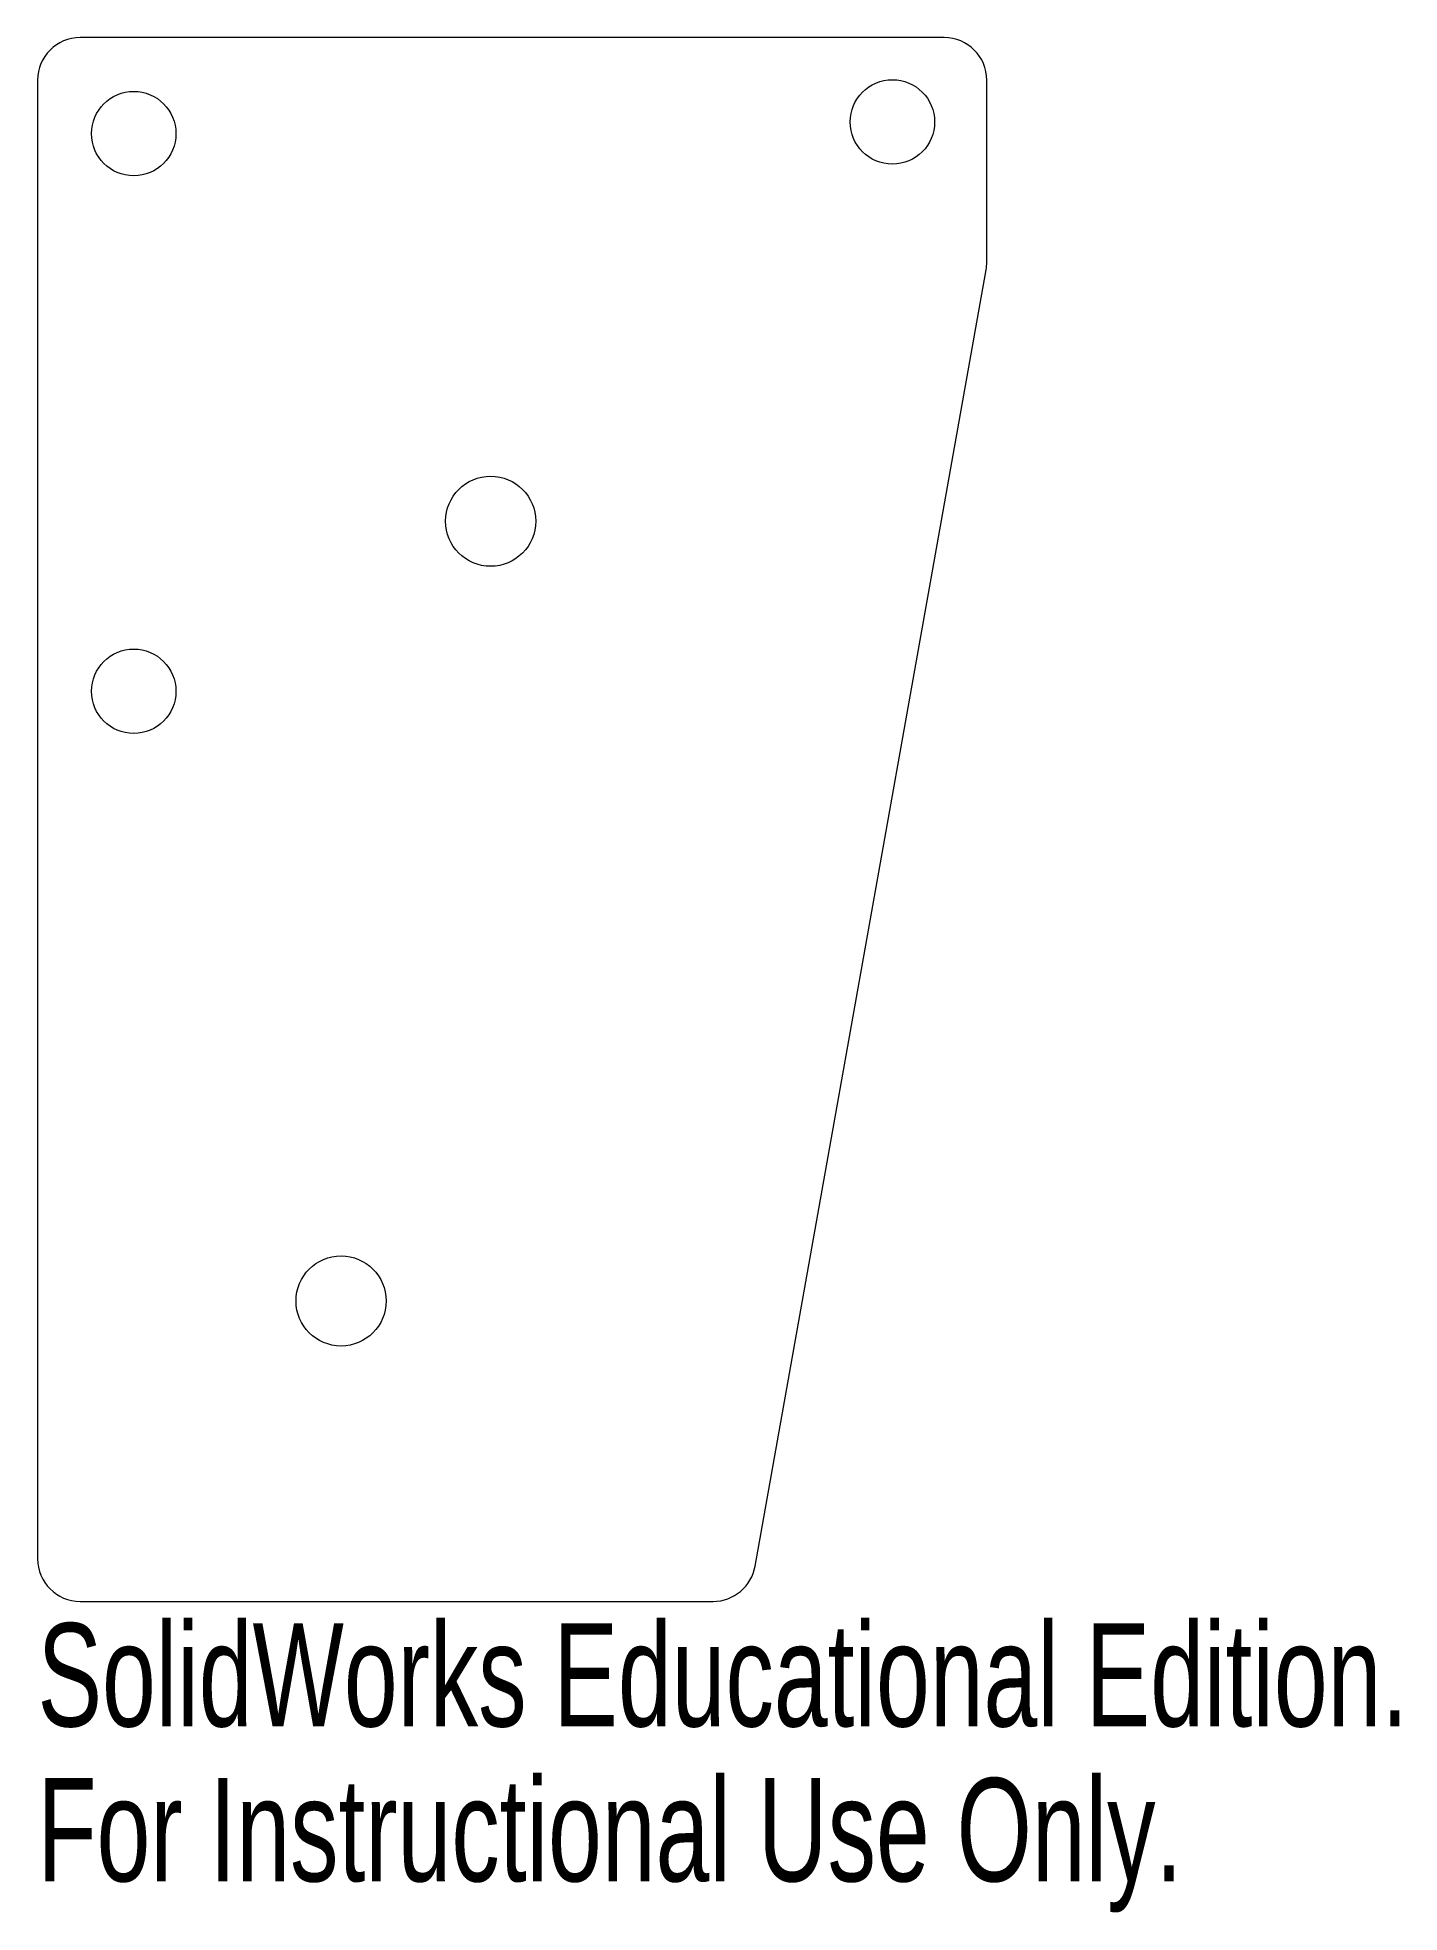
# Model space of a CAD drawing. Header units: inches. Extents: x -1.14 to 1.37, y -6.19 to -2.73.
import ezdxf

# ---------------------------------------------------------------- set-up
doc = ezdxf.new("R2010")
doc.units = ezdxf.units.IN
doc.header["$MEASUREMENT"] = 0
doc.styles.add('SLDTEXTSTYLE0', font='TXT', dxfattribs={"width": 0.7})

msp = doc.modelspace()

# ---------------------------------------------------------------- linework, layer by layer
at = {"color": 7, "linetype": 'Continuous', "lineweight": 15}
for p, q in [((0.5344, -2.7345), (-1.0567, -2.7345)), ((-1.1354, -2.8133), (-1.1354, -5.5377)), ((0.6132, -3.1486), (0.6132, -2.8133)), ((0.1864, -5.5515), (0.6119, -3.1624)), ((-1.0567, -5.6164), (0.1089, -5.6164))]:
    msp.add_line(p, q, dxfattribs=at)
for centre, radius in [((0.4392, -2.8901), 0.0778), ((-0.9582, -2.9117), 0.0778), ((-0.3008, -3.6259), 0.083), ((-0.9582, -3.9393), 0.0778), ((-0.5763, -5.0628), 0.083)]:
    msp.add_circle(centre, radius, dxfattribs=at)
for centre, start, end in [((-1.0567, -2.8133), 90, 180), ((0.5344, -2.8133), 0, 90), ((0.5344, -3.1486), 349.9012, 0), ((-1.0567, -5.5377), 180, 270), ((0.1089, -5.5377), 270, 349.9012)]:
    msp.add_arc(centre, 0.0787, start, end, dxfattribs=at)

# ---------------------------------------------------------------- texts
at = {"color": 7, "linetype": 'Continuous', "char_height": 0.1903, "attachment_point": 1, "style": 'SLDTEXTSTYLE0'}
for s, insert in [('SolidWorks Educational Edition.', (-1.1354, -5.6566)), ('For Instructional Use Only.', (-1.1354, -5.942))]:
    msp.add_mtext(s, dxfattribs=dict(at, insert=insert))

doc.saveas('drawing.dxf')
